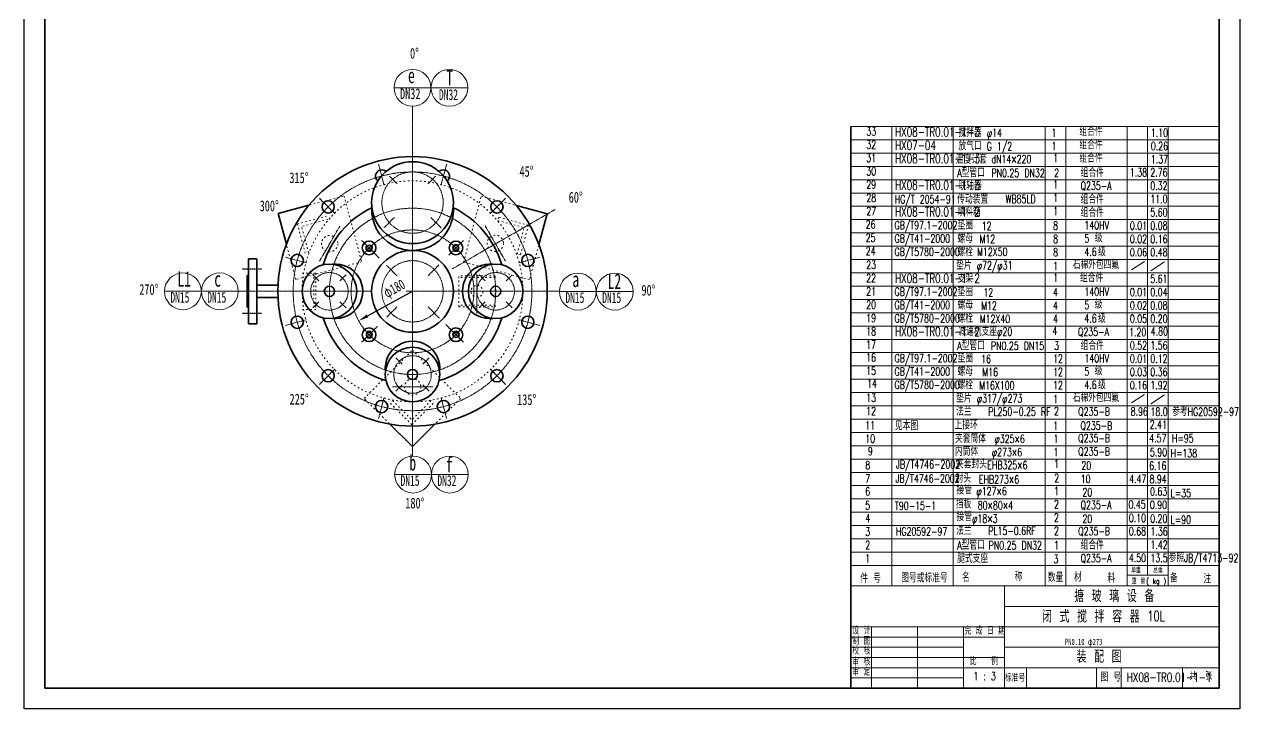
# Model space of a CAD drawing. Header units: inches. Extents: x -659 to 3110, y 14 to 2537.
# Drawn here: x 603 to 2385, y 14 to 1017 of the extents above; entities that cross this region are included whole.
import ezdxf
from ezdxf.enums import TextEntityAlignment as Align

# ---------------------------------------------------------------- set-up
doc = ezdxf.new("R2010")
doc.units = ezdxf.units.IN
doc.header["$LTSCALE"] = 0.2
doc.header["$MEASUREMENT"] = 0
for name, pattern in [('ACAD_ISO03W100', [30, 12, -18]), ('DASHDOT', [18, 15, -1, 1, -1]), ('DASHDOT-M', [36, 30, -3, 0, -3]), ('DASHDOT-S', [14, 10, -2, 0, -2])]:
    doc.linetypes.add(name, pattern=pattern)
for name, color, linetype, lineweight in [('1', 7, 'Continuous', 35), ('2', 1, 'DASHDOT', 13), ('3', 162, 'ACAD_ISO03W100', 13), ('5', 7, 'Continuous', 13), ('细实线', 7, 'Continuous', 25)]:
    doc.layers.add(name, color=color, linetype=linetype, lineweight=lineweight)
doc.layers.add('CDR_DWG3', color=1, linetype='DASHDOT-M')
doc.layers.add('粗实线', color=7, linetype='Continuous')
doc.styles.add('HZFS', font='txt.shx', dxfattribs={"width": 0.7, "bigfont": 'hzfs.shx'})
doc.styles.get("Standard").update_dxf_attribs({"font": '', "width": 0.7})
doc.styles.add('style1', font='', dxfattribs={"width": 0.65})
doc.styles.add('仿宋0.65', font='', dxfattribs={"width": 0.65})
doc.styles.get('Standard').set_extended_font_data('FangSong_GB2312')
doc.styles.get('style1').set_extended_font_data('FangSong_GB2312')
doc.styles.get('仿宋0.65').set_extended_font_data('FangSong_GB2312')
doc.dimstyles.new('GB-35', dxfattribs={"dimscale": 6, "dimtxt": 2.5, "dimasz": 2.5, "dimexe": 1, "dimexo": 0, "dimgap": 1, "dimtad": 1, "dimdsep": 46, "dimtxsty": 'Standard', "dimcen": 0, "dimadec": 0, "dimazin": 0, "dimtfac": 1, "dimtmove": 0, "dimatfit": 3, "dimfxl": 1, "dimtolj": 1, "dimtzin": 0, "dimarcsym": 0})

# ---------------------------------------------------------------- blocks, each defined once
blk = doc.blocks.new('*D166')
at = {"color": 0, "lineweight": -2}
blk.add_line((1172.4, 625.8), (1106.2, 589.7), dxfattribs=at)
at = {"color": 0, "lineweight": 13}
blk.add_solid([(1105, 591.8), (1107.4, 587.5), (1093, 582.5)], dxfattribs=at)
at = {"layer": 'Defpoints', "color": 0, "lineweight": 13}
for p in [(1251, 668.8), (1093, 582.5)]:
    blk.add_point(p, dxfattribs=at)
at = {"color": 0, "lineweight": 13, "insert": (1146, 628.1), "char_height": 15, "attachment_point": 5, "rotation": 28.6565}
blk.add_mtext('\\A1;φ180', dxfattribs=at)

msp = doc.modelspace()

# ---------------------------------------------------------------- linework, layer by layer
for p, q in [((602.75, 13.725), (602.75, 2536.725)), ((2384.75, 2536.725), (2384.75, 13.725)), ((1814.75, 43.725), (2354.75, 43.725, 3)), ((2384.75, 13.725), (602.75, 13.725))]:
    msp.add_line(p, q)
at = {"lineweight": 13}
for p, q in [((1814.75, 867.225), (2354.75, 867.225)), ((1814.75, 867.225), (2354.75, 867.225)), ((1874.75, 193.725), (1874.75, 867.225)), ((1964.75, 193.725), (1964.75, 867.225)), ((2099.75, 193.725), (2099.75, 867.225)), ((2129.75, 193.725), (2129.75, 867.225)), ((2219.75, 193.725), (2219.75, 867.225)), ((2249.75, 209.323), (2249.75, 867.225)), ((2279.75, 193.725), (2279.75, 867.225)), ((1814.75, 847.725), (2354.75, 847.725)), ((1814.75, 847.725), (2354.75, 847.725)), ((1814.75, 828.225), (2354.75, 828.225)), ((1814.75, 808.725), (2354.75, 808.725)), ((1814.75, 808.725), (2354.75, 808.725)), ((1814.75, 789.225), (2354.75, 789.225)), ((1814.75, 769.725), (2354.75, 769.725)), ((1814.75, 750.225), (2354.75, 750.225)), ((1814.75, 730.725), (2354.75, 730.725)), ((2354.75, 730.725), (2354.75, 516.225)), ((1814.75, 711.225), (2354.75, 711.225)), ((1814.75, 691.725), (2354.75, 691.725)), ((1814.75, 672.225), (2354.75, 672.225, 3)), ((2354.75, 672.225), (2354.75, 477.225)), ((1814.75, 652.725), (2354.75, 652.725)), ((1814.75, 633.225), (2354.75, 633.225)), ((1814.75, 633.225), (2354.75, 633.225)), ((2354.75, 633.225), (1844.75, 633.225, 3)), ((1814.75, 613.725), (2354.75, 613.725)), ((2354.75, 613.725), (1814.75, 613.725)), ((2354.75, 613.725), (1844.75, 613.725)), ((1814.75, 594.225), (2354.75, 594.225)), ((2354.75, 594.225), (1814.75, 594.225)), ((2354.75, 594.225), (1814.75, 594.225)), ((1814.75, 574.725), (2354.75, 574.725)), ((1814.75, 574.725), (2354.75, 574.725)), ((1814.75, 555.225), (2354.75, 555.225)), ((1814.75, 555.225), (2354.75, 555.225)), ((2354.753, 535.725, 0.417), (2354.753, 555.225, 0.417)), ((2354.753, 535.725, 0.417), (2354.753, 555.225, 0.417)), ((1814.75, 535.725), (2354.75, 535.725)), ((1814.75, 535.725), (2354.75, 535.725)), ((1814.75, 516.225), (2354.75, 516.225)), ((1814.75, 516.225), (2354.75, 516.225)), ((2354.75, 516.225), (1814.75, 516.225)), ((2354.75, 516.225), (2354.75, 496.725)), ((2354.75, 496.725), (1814.75, 496.725, 3)), ((2354.75, 477.225), (1814.75, 477.225)), ((2354.75, 457.725), (1814.75, 457.725)), ((2354.75, 438.225), (1814.75, 438.225, 3)), ((1814.75, 418.725), (2354.75, 418.725)), ((2354.75, 399.225), (1814.75, 399.225)), ((1814.75, 365.631), (1814.75, 385.131)), ((1814.75, 379.725), (2354.75, 379.725)), ((2354.75, 360.225), (1814.75, 360.225)), ((2354.75, 340.725), (1814.75, 340.725)), ((2354.75, 321.225), (1814.75, 321.225)), ((2354.75, 301.725), (1814.75, 301.725)), ((1814.75, 291.225), (1814.75, 271.725)), ((2354.75, 282.225), (1814.75, 282.225)), ((1814.75, 262.725), (2354.75, 262.725)), ((1814.75, 243.225), (2354.75, 243.225, 3)), ((1814.75, 223.725), (2354.75, 223.725)), ((2219.75, 209.323), (2279.75, 209.323)), ((2354.75, 193.725), (1814.75, 193.725)), ((2039.75, 193.725), (2039.75, 43.725)), ((2039.75, 163.725), (2354.75, 163.725)), ((1814.75, 133.725), (2039.75, 133.725)), ((1844.75, 133.725), (1844.75, 43.725)), ((1912.25, 133.725), (1912.25, 43.725)), ((1979.75, 133.725), (1979.75, 43.725)), ((2039.75, 133.725), (2354.75, 133.725)), ((1814.75, 118.725), (2039.75, 118.725)), ((1814.75, 103.725), (1979.75, 103.725)), ((2039.75, 103.725), (2354.75, 103.725)), ((1814.75, 88.725), (2039.75, 88.725)), ((1814.75, 73.725), (2039.75, 73.725)), ((2039.75, 73.725), (2354.75, 73.725)), ((2072.202, 73.725), (2072.202, 43.725)), ((2174.75, 73.725), (2174.75, 43.725)), ((2210.75, 73.725), (2210.75, 43.725)), ((2300.75, 73.725), (2300.75, 43.725)), ((1814.75, 58.725), (1979.75, 58.725))]:
    msp.add_line(p, q, dxfattribs=at)
for centre, start, end in [((1108.354, 689.259), 135, 43.40821), ((1235.63, 689.259), 45, 313.40821), ((1108.354, 561.983), 225, 133.40821), ((1235.63, 561.983), 315, 223.40821)]:
    msp.add_arc(centre, 5, start, end)
at = {"layer": '1'}
for p, q in [((632.75, 43.725), (632.75, 2461.725)), ((2354.75, 2461.725), (2354.75, 43.725)), ((974.87, 739.677), (1020.037, 751.78)), ((1369.329, 739.306), (1324.281, 751.376)), ((974.87, 739.677), (986.941, 694.63)), ((1369.329, 739.306), (1357.226, 694.138)), ((931.492, 673.121), (931.492, 578.121)), ((943.492, 673.121), (931.492, 673.121)), ((943.492, 578.121), (943.492, 673.121)), ((931.492, 648.621), (929.492, 648.621)), ((929.492, 648.621), (929.492, 602.621)), ((974.697, 634.621), (943.492, 634.621)), ((943.492, 634.621), (943.492, 616.621)), ((974.697, 616.621), (943.492, 616.621)), ((929.492, 602.621), (931.492, 602.621)), ((931.492, 578.121), (943.492, 578.121)), ((1814.75, 43.725), (1814.75, 477.225)), ((2354.75, 457.725), (2354.75, 43.725)), ((1171.777, 397.88), (1138.713, 430.945)), ((1171.777, 397.88), (1204.755, 430.857)), ((2354.75, 418.725), (2354.75, 43.725)), ((2354.75, 43.725), (632.75, 43.725))]:
    msp.add_line(p, q, dxfattribs=at)
for centre, radius in [((1171.992, 625.621), 197.5), ((1171.992, 755.651), 60), ((1048.248, 749.365), 9), ((1295.736, 749.365), 9), ((1108.354, 689.259), 10), ((1235.63, 689.259), 10), ((1002.955, 670.914), 9), ((1108.354, 689.259), 4), ((1171.992, 625.621), 60), ((1235.63, 689.259), 4), ((1341.029, 670.914), 9), ((1050.077, 625.621), 40), ((1293.907, 625.621), 40), ((1050.077, 625.621), 7.5), ((1293.907, 625.621), 7.5), ((1002.955, 580.328), 9), ((1341.029, 580.328), 9), ((1108.354, 561.983), 10), ((1235.63, 561.983), 10), ((1108.354, 561.983), 4), ((1235.63, 561.983), 4), ((1171.992, 503.706), 40), ((1048.248, 501.877), 9), ((1171.992, 503.706), 7.5), ((1295.736, 501.877), 9), ((1126.699, 456.584), 9), ((1217.285, 456.584), 9)]:
    msp.add_circle(centre, radius, dxfattribs=at)
for centre, radius, start, end in [((1126.699, 794.658), 9, 46.386943, 232.142665), ((1217.285, 794.658), 9, 307.857335, 133.366456), ((1171.992, 745.621), 60, 177.483548, 4.794649), ((1171.992, 625.621), 136.5, 116.048803, 163.399164), ((1171.992, 625.621), 136.5, 16.600836, 63.951197), ((1050.077, 625.621), 40, 270, 90), ((1058.876, 625.621), 40, 263.68501, 96.31499), ((1285.108, 625.621), 40, 83.68501, 276.31499), ((1293.907, 625.621), 40, 90, 270), ((1171.992, 625.621), 136.5, 355.759677, 355.768789), ((1171.992, 625.621), 136.5, 196.600836, 253.399164), ((1171.992, 625.621), 136.5, 286.600836, 343.399164), ((1171.992, 512.505), 40, 353.68501, 186.31499), ((1171.992, 503.706), 40, 0, 180)]:
    msp.add_arc(centre, radius, start, end, dxfattribs=at)
at = {"layer": '2'}
for p, q in [((1171.992, 897.063), (1171.992, 383.927)), ((1122.035, 812.063), (1130.344, 781.054)), ((1221.949, 812.063), (1213.64, 781.054)), ((1138.111, 794.506), (1149.478, 783.139)), ((1205.873, 794.506), (1194.506, 783.139)), ((1035.507, 762.106), (1058.207, 739.406)), ((1308.477, 762.106), (1285.777, 739.406)), ((1145.324, 733.957), (1130.241, 718.875)), ((1198.66, 733.957), (1213.743, 718.875)), ((1229.986, 658.398), (1381.038, 745.608)), ((1065.247, 721.099), (1035.673, 669.875)), ((1308.051, 670.326), (1278.477, 721.55)), ((1097.345, 700.268), (1123.192, 674.421)), ((1246.639, 700.268), (1225.223, 678.852)), ((985.55, 675.578), (1016.559, 667.269)), ((1133.933, 663.68), (1149.039, 648.574)), ((1210.75, 664.379), (1194.945, 648.574)), ((1358.434, 675.578), (1327.425, 667.269)), ((1034.806, 640.892), (1025.736, 649.962)), ((1065.348, 640.892), (1074.418, 649.962)), ((1266.407, 593.328), (1266.407, 650.748)), ((1278.636, 640.892), (1269.566, 649.962)), ((1309.178, 640.892), (1318.248, 649.962)), ((916.339, 625.621), (1112.334, 625.621)), ((1162.856, 625.621), (1387.161, 625.621)), ((1296.407, 625.621), (1236.407, 625.621)), ((1034.806, 610.35), (1025.736, 601.28)), ((1065.348, 610.35), (1074.418, 601.28)), ((1278.636, 610.35), (1269.566, 601.28)), ((1309.178, 610.35), (1318.248, 601.28)), ((1134.172, 587.801), (1149.039, 602.668)), ((1211.427, 586.186), (1194.945, 602.668)), ((985.55, 575.664), (1016.559, 583.973)), ((1097.345, 550.974), (1120.433, 574.062)), ((1246.639, 550.974), (1220.792, 576.821)), ((1358.434, 575.664), (1327.425, 583.973)), ((1156.721, 518.977), (1147.651, 528.047)), ((1187.263, 518.977), (1196.333, 528.047)), ((1035.507, 489.136), (1058.207, 511.836)), ((1308.477, 489.136), (1285.777, 511.836)), ((1142.678, 485.438), (1201.827, 485.438)), ((1156.721, 488.435), (1147.651, 479.365)), ((1187.263, 488.435), (1196.333, 479.365)), ((1122.035, 439.179), (1130.344, 470.188)), ((1221.949, 439.179), (1213.64, 470.188))]:
    msp.add_line(p, q, dxfattribs=at)
for centre, radius in [((1171.992, 625.621), 175), ((1171.992, 755.651), 45), ((1171.992, 625.621), 121.915), ((1171.992, 625.621), 89.998), ((1171.992, 625.621), 45), ((1050.077, 625.621), 27.5), ((1293.907, 625.621), 27.5), ((1171.992, 503.706), 27.5)]:
    msp.add_circle(centre, radius, dxfattribs=at)
at = {"layer": '3'}
for p, q in [((974.87, 739.677), (1071.463, 765.559)), ((1071.463, 765.559), (1097.345, 668.967)), ((1246.854, 668.595), (1272.736, 765.187)), ((1272.736, 765.187), (1369.329, 739.306)), ((1000.752, 643.085), (974.87, 739.677)), ((1003.166, 724.282), (1046.633, 735.929)), ((1047.927, 731.099), (1009.29, 720.747)), ((1298.381, 734.145), (1297.087, 729.315)), ((1341.848, 722.498), (1298.381, 734.145)), ((1369.329, 739.306), (1343.447, 642.713)), ((1003.166, 724.282), (1014.813, 680.815)), ((1019.642, 682.109), (1009.29, 720.747)), ((1297.087, 729.315), (1335.724, 718.963)), ((1325.372, 680.326), (1335.724, 718.963)), ((1341.848, 722.498), (1330.201, 679.032)), ((1330.201, 679.032), (1325.372, 680.326)), ((1097.345, 668.967), (1000.752, 643.085)), ((1343.447, 642.713), (1246.854, 668.595)), ((1010.077, 652.288), (1030.077, 652.288)), ((1027.41, 652.288), (1027.41, 598.954)), ((1030.077, 652.288), (1030.077, 598.954)), ((1239.74, 602.863), (1239.74, 648.379)), ((1293.074, 648.379), (1239.74, 648.379)), ((1293.074, 645.713), (1239.74, 645.713)), ((1293.074, 602.863), (1293.074, 648.379)), ((1010.077, 598.954), (1030.077, 598.954)), ((1293.074, 605.53), (1239.74, 605.53)), ((1239.74, 602.863), (1293.074, 602.863, 25.133)), ((1101.067, 468.591), (1171.777, 539.302)), ((1171.777, 539.302), (1242.488, 468.591)), ((1171.777, 397.88), (1101.067, 468.591)), ((1142.678, 465.438), (1170.962, 437.154)), ((1199.246, 465.438), (1170.962, 437.154)), ((1242.488, 468.591), (1171.777, 397.88)), ((1170.962, 430.083), (1139.142, 461.903)), ((1170.962, 430.083), (1202.782, 461.903))]:
    msp.add_line(p, q, dxfattribs=at)
for centre, radius in [((1171.992, 625.621), 161.915), ((1050.46, 695.487), 12), ((1293.264, 695.938), 12), ((1266.407, 625.621), 8.667), ((1172.252, 485.438), 12)]:
    msp.add_circle(centre, radius, dxfattribs=at)
at = {"layer": '5'}
for p, q in [((1144.992, 924.063), (1198.992, 924.063, 4.5)), ((1198.992, 924.063), (1252.992, 924.063)), ((808.339, 625.621), (862.339, 625.621, 4.5)), ((862.339, 625.621), (916.339, 625.621, 4.5)), ((1387.423, 625.175), (1441.423, 625.175, 4.5)), ((1441.423, 625.175), (1495.423, 625.175, 4.5)), ((1145.77, 356.938), (1199.77, 356.938, 4.5)), ((1199.77, 356.938), (1253.77, 356.938, 4.5))]:
    msp.add_line(p, q, dxfattribs=at)
for centre in [(1171.992, 924.063), (1225.992, 924.063), (835.339, 625.621), (889.339, 625.621), (1414.423, 625.175), (1468.423, 625.175), (1172.77, 356.938), (1226.77, 356.938)]:
    msp.add_circle(centre, 27, dxfattribs=at)
at = {"layer": 'CDR_DWG3', "linetype": 'DASHDOT-S'}
for p, q in [((950.492, 658.121), (922.492, 658.121)), ((950.492, 593.121), (922.492, 593.121))]:
    msp.add_line(p, q, dxfattribs=at)
at = {"layer": '粗实线', "lineweight": 35}
msp.add_line((1814.75, 385.131), (1814.75, 867.225), dxfattribs=at)
at = {"layer": '细实线', "lineweight": 13}
for p, q in [((2226.181, 656.905), (2245.092, 669.197)), ((2254.498, 655.811), (2274.301, 668.683)), ((2226.181, 461.905), (2245.092, 474.197)), ((2254.498, 460.811), (2274.301, 473.683))]:
    msp.add_line(p, q, dxfattribs=at)

# ---------------------------------------------------------------- texts
at = {"lineweight": 13}
for s, height, style, width, p in [('33', 12, 'HZFS', 0.7, (1837.324, 850.573)), ('HX08-TR0.01-1-3', 13.5, 'HZFS', 0.7, (1879.444, 848.416)), ('搅拌器 φ14', 12, 'HZFS', 0.7, (1972.493, 848.474)), ('1', 12, 'HZFS', 0.7, (2108.904, 848.469)), ('组合件', 12, 'HZFS', 0.7, (2149.742, 849.916)), ('1.10', 12, 'HZFS', 0.7, (2254.498, 848.601, 3.284)), ('32', 12, 'HZFS', 0.7, (1837.324, 831.073)), ('HX07-04', 13.5, 'HZFS', 0.7, (1879.444, 828.916)), ('放气口', 12, 'HZFS', 0.7, (1972.493, 828.974)), ('G 1/2', 12, 'HZFS', 0.7, (2013.816, 828.635, 1.953)), ('1', 12, 'HZFS', 0.7, (2108.904, 828.969)), ('组合件', 12, 'HZFS', 0.7, (2149.742, 830.416)), ('0.26', 12, 'HZFS', 0.7, (2254.498, 829.101, 3.284)), ('31', 12, 'HZFS', 0.7, (1837.324, 811.573)), ('HX08-TR0.01-1-3', 13.5, 'HZFS', 0.7, (1879.444, 809.416)), ('温度计套', 12, 'HZFS', 0.7, (1968.586, 809.157, 0.441)), ('dN14×220', 12, 'HZFS', 0.7, (2020.667, 809.853)), ('1', 12, 'HZFS', 0.7, (2111.433, 811.537, 0.441)), ('组合件', 12, 'HZFS', 0.7, (2149.744, 810.916, 0.441)), ('1.37', 12, 'HZFS', 0.7, (2254.498, 809.601, 3.284)), ('30', 12, 'HZFS', 0.7, (1837.324, 792.073)), ('A型管口', 12, 'HZFS', 0.7, (1970.552, 789.591, 0.333)), (' PN0.25 DN32', 12, 'HZFS', 0.7, (2013.382, 789.591, 0.333)), ('2', 12, 'HZFS', 0.7, (2112.676, 789.75)), ('组合件', 12, 'HZFS', 0.7, (2151.543, 789.591)), ('1.38', 12, 'HZFS', 0.7, (2223.743, 790.34, 0.441)), ('2.76', 12, 'HZFS', 0.7, (2253.743, 790.34, 0.441)), ('29', 12, 'HZFS', 0.7, (1837.324, 772.573)), ('HX08-TR0.01-1-3', 13.5, 'HZFS', 0.7, (1879.444, 770.416)), ('联轴器', 12, 'HZFS', 0.7, (1972.493, 770.474)), ('1', 12, 'HZFS', 0.7, (2111.433, 772.537, 0.441)), ('Q235-A', 12, 'HZFS', 0.7, (2151.543, 770.799)), ('0.32', 12, 'HZFS', 0.7, (2253.743, 770.84, 0.441)), ('28', 12, 'HZFS', 0.7, (1837.324, 753.073)), ('HG/T 2054-91', 12, 'HZFS', 0.7, (1879.08, 750.955)), ('传动装置', 12, 'HZFS', 0.7, (1970.556, 750.591, 0.441)), ('WB85LD', 12, 'HZFS', 0.7, (2041.415, 751.368, 0.441)), ('1', 12, 'HZFS', 0.7, (2111.433, 753.037, 0.441)), ('组合件', 12, 'HZFS', 0.7, (2151.543, 750.591)), ('11.0', 12, 'HZFS', 0.7, (2253.743, 751.34, 0.441)), ('27', 12, 'HZFS', 0.7, (1837.324, 733.573)), ('HX08-TR0.01-1-2', 13.5, 'HZFS', 0.7, (1879.444, 731.416)), ('填料箱', 12, 'HZFS', 0.7, (1971.053, 732.179, 0.441)), ('1', 12, 'HZFS', 0.7, (2111.433, 733.537, 0.441)), ('GB/T97.1-2002', 12, 'HZFS', 0.7, (1878.743, 712.94, 0.441)), ('组合件', 12, 'HZFS', 0.7, (2151.543, 731.091)), ('5.60', 12, 'HZFS', 0.7, (2253.743, 731.84, 0.441)), ('26', 12, 'HZFS', 0.7, (1836.436, 714.089)), ('垫圈', 12, 'HZFS', 0.7, (1971.053, 712.679, 0.441)), ('12', 12, 'HZFS', 0.7, (2006.478, 711.884, 0.441)), ('8', 12, 'HZFS', 0.7, (2111.163, 712.34, 0.441)), ('140HV', 12, 'HZFS', 0.7, (2157.048, 712.891, 0.441)), ('0.01', 12, 'HZFS', 0.7, (2223.743, 712.34, 0.441)), ('0.08', 12, 'HZFS', 0.7, (2253.743, 712.34, 0.441)), ('25', 12, 'HZFS', 0.7, (1836.436, 694.589)), ('GB/T41-2000', 12, 'HZFS', 0.7, (1878.743, 693.44, 0.441)), ('螺母', 12, 'HZFS', 0.7, (1971.053, 693.179, 0.441)), ('M12', 12, 'HZFS', 0.7, (2003.191, 692.624, 0.441)), ('8', 12, 'HZFS', 0.7, (2111.163, 692.84, 0.441)), ('5', 12, 'HZFS', 0.7, (2157.048, 693.391, 0.441)), (' 级', 12, 'HZFS', 0.7, (2164.77, 694.169, 0.441)), ('0.02', 12, 'HZFS', 0.7, (2223.743, 692.84, 0.441)), ('0.16', 12, 'HZFS', 0.7, (2253.743, 692.84, 0.441)), ('24', 12, 'HZFS', 0.7, (1836.436, 675.089)), ('GB/T5780-2000', 12, 'HZFS', 0.7, (1878.743, 673.94, 0.441)), ('螺栓', 12, 'HZFS', 0.7, (1971.053, 673.679, 0.441)), ('M12X50', 12, 'HZFS', 0.7, (1999.694, 673.908)), ('8', 12, 'HZFS', 0.7, (2111.163, 673.34, 0.441)), ('4.6', 12, 'HZFS', 0.7, (2157.048, 673.891, 0.441)), (' 级', 12, 'HZFS', 0.7, (2169.601, 673.452, 0.441)), ('0.06', 12, 'HZFS', 0.7, (2223.743, 673.34, 0.441)), ('0.48', 12, 'HZFS', 0.7, (2253.743, 673.34, 0.441)), ('23', 12, 'HZFS', 0.7, (1837.096, 654.929)), ('垫片 φ72/φ31', 12, 'HZFS', 0.7, (1968.989, 654.037)), ('1', 12, 'HZFS', 0.7, (2111.166, 653.054, 1.417)), ('石棉外包四氟', 12, 'HZFS', 0.7, (2139.962, 654.863)), ('22', 12, 'HZFS', 0.7, (1837.096, 635.429)), ('HX08-TR0.01-1-2', 13.5, 'HZFS', 0.7, (1879.444, 633.916)), ('支架', 12, 'HZFS', 0.7, (1971.053, 634.679, 0.441)), ('1', 12, 'HZFS', 0.7, (2111.442, 636.037, 1.941)), ('组合件', 12, 'HZFS', 0.7, (2150.636, 635.613)), ('5.61', 12, 'HZFS', 0.7, (2253.743, 634.34, 0.441)), ('21', 12, 'HZFS', 0.7, (1837.096, 615.929)), ('GB/T97.1-2002', 12, 'HZFS', 0.7, (1878.743, 615.44, 0.441)), ('垫圈', 12, 'HZFS', 0.7, (1971.053, 615.179, 0.441)), ('12', 12, 'HZFS', 0.7, (2008.974, 614.384, 0.441)), ('4', 12, 'HZFS', 0.7, (2111.163, 614.84, 0.441)), ('140HV', 12, 'HZFS', 0.7, (2157.048, 615.391, 0.441)), ('0.01', 12, 'HZFS', 0.7, (2223.743, 614.84, 0.441)), ('0.04', 12, 'HZFS', 0.7, (2253.743, 614.84, 0.441)), ('20', 12, 'HZFS', 0.7, (1837.096, 596.429)), ('GB/T41-2000', 12, 'HZFS', 0.7, (1878.743, 595.94, 0.441)), ('螺母', 12, 'HZFS', 0.7, (1971.053, 595.679, 0.441)), ('M12', 12, 'HZFS', 0.7, (2005.687, 595.124, 0.441)), ('4', 12, 'HZFS', 0.7, (2111.163, 595.34, 0.441)), ('5', 12, 'HZFS', 0.7, (2157.048, 595.891, 0.441)), (' 级', 12, 'HZFS', 0.7, (2164.77, 596.669, 0.441)), ('0.02', 12, 'HZFS', 0.7, (2223.743, 595.34, 0.441)), ('0.08', 12, 'HZFS', 0.7, (2253.743, 595.34, 0.441)), ('19', 12, 'HZFS', 0.7, (1837.096, 576.929)), ('GB/T5780-2000', 12, 'HZFS', 0.7, (1878.743, 576.44, 0.441)), ('螺栓', 12, 'HZFS', 0.7, (1971.053, 576.179, 0.441)), ('M12X40', 12, 'HZFS', 0.7, (2003.586, 575.624, 0.441)), ('4', 12, 'HZFS', 0.7, (2111.163, 575.84, 0.441)), ('4.6', 12, 'HZFS', 0.7, (2157.048, 576.391, 0.441)), (' 级', 12, 'HZFS', 0.7, (2169.601, 575.952, 0.441)), ('0.05', 12, 'HZFS', 0.7, (2223.743, 575.84, 0.441)), ('0.20', 12, 'HZFS', 0.7, (2253.743, 575.84, 0.441)), ('18', 12, 'HZFS', 0.7, (1837.096, 557.429)), ('HX08-TR0.01-1-2', 13.5, 'HZFS', 0.7, (1879.444, 555.916)), ('减速机支座φ20', 12, 'HZFS', 0.7, (1972.29, 557.008)), ('4', 12, 'HZFS', 0.7, (2109.981, 558.172)), ('Q235-A', 12, 'HZFS', 0.7, (2147.682, 556.68, 3.382)), ('1.20', 12, 'HZFS', 0.7, (2222.627, 556.352, 3.382)), ('4.80', 12, 'HZFS', 0.7, (2254.402, 557.368)), ('17', 12, 'HZFS', 0.7, (1837.096, 537.929)), ('A型管口', 12, 'HZFS', 0.7, (1970.552, 536.091, 0.333)), ('组合件', 12, 'HZFS', 0.7, (2151.543, 536.091)), ('0.52', 12, 'HZFS', 0.7, (2223.743, 536.84, 0.441)), ('1.56', 12, 'HZFS', 0.7, (2253.743, 536.84, 0.441)), ('16', 12, 'HZFS', 0.7, (1837.096, 519.029)), ('GB/T97.1-2002', 12, 'HZFS', 0.7, (1878.743, 517.94, 0.441)), (' PN0.25 DN15', 12, 'HZFS', 0.7, (2012.55, 536.091, 0.333)), ('3', 12, 'HZFS', 0.7, (2112.676, 536.25)), ('垫圈', 12, 'HZFS', 0.7, (1971.053, 517.679, 0.441)), ('16', 12, 'HZFS', 0.7, (2005.646, 516.884, 0.441)), ('12', 12, 'HZFS', 0.7, (2111.163, 517.34, 0.441)), ('140HV', 12, 'HZFS', 0.7, (2157.048, 517.891, 0.441)), ('0.01', 12, 'HZFS', 0.7, (2223.743, 517.34, 0.441)), ('0.12', 12, 'HZFS', 0.7, (2253.743, 517.34, 0.441)), ('15', 12, 'HZFS', 0.7, (1837.096, 499.529)), ('GB/T41-2000', 12, 'HZFS', 0.7, (1878.743, 498.44, 0.441)), ('螺母', 12, 'HZFS', 0.7, (1971.053, 498.179, 0.441)), ('M16', 12, 'HZFS', 0.7, (2007.35, 497.624, 0.441)), ('12', 12, 'HZFS', 0.7, (2111.163, 497.84, 0.441)), ('5', 12, 'HZFS', 0.7, (2157.048, 498.391, 0.441)), (' 级', 12, 'HZFS', 0.7, (2164.77, 499.169, 0.441)), ('0.03', 12, 'HZFS', 0.7, (2223.743, 497.84, 0.441)), ('0.36', 12, 'HZFS', 0.7, (2253.743, 497.84, 0.441)), ('14', 12, 'HZFS', 0.7, (1838.624, 480.697)), ('GB/T5780-2000', 12, 'HZFS', 0.7, (1878.743, 478.94, 0.441)), ('螺栓', 12, 'HZFS', 0.7, (1971.053, 478.679, 0.441)), ('M16X100', 12, 'HZFS', 0.7, (2002.754, 478.124, 0.441)), ('12', 12, 'HZFS', 0.7, (2111.163, 478.34, 0.441)), ('4.6', 12, 'HZFS', 0.7, (2157.048, 478.891, 0.441)), (' 级', 12, 'HZFS', 0.7, (2169.601, 478.452, 0.441)), ('0.16', 12, 'HZFS', 0.7, (2223.743, 478.34, 0.441)), ('1.92', 12, 'HZFS', 0.7, (2253.743, 478.34, 0.441)), ('13', 12, 'HZFS', 0.7, (1837.096, 459.929)), ('垫片 φ317/φ273', 12, 'HZFS', 0.7, (1968.989, 459.037)), ('1', 12, 'HZFS', 0.7, (2111.166, 458.054, 1.417)), ('石棉外包四氟', 12, 'HZFS', 0.7, (2139.962, 459.863)), ('12', 12, 'HZFS', 0.7, (1837.096, 440.429)), ('法兰   PL250-0.25 RF', 12, 'HZFS', 0.7, (1968.989, 439.537)), ('2', 12, 'HZFS', 0.7, (2112.479, 440.266)), ('Q235-B', 12, 'HZFS', 0.7, (2148.05, 439.787, 1.75)), ('8.96', 12, 'HZFS', 0.7, (2224.878, 439.728)), ('18.0', 12, 'HZFS', 0.7, (2253.934, 439.531)), ('参考HG20592-97', 12, 'HZFS', 0.7, (2285.757, 439.5, -0.154)), ('11', 12, 'HZFS', 0.7, (1835.775, 419.608)), ('见本图', 12, 'HZFS', 0.7, (1879.286, 418.586)), ('上接环', 12, 'HZFS', 0.7, (1966.622, 419.765)), ('1', 12, 'HZFS', 0.7, (2111.166, 419.054, 1.417)), ('Q235-B', 12, 'HZFS', 0.7, (2151.387, 418.984, 1.75)), ('2.41', 12, 'HZFS', 0.7, (2252.893, 420.581)), ('10', 12, 'HZFS', 0.7, (1835.775, 400.108)), ('夹套筒体', 12, 'HZFS', 0.7, (1967.4, 399.876)), ('φ325×6', 12, 'HZFS', 0.7, (2025.096, 399.743)), ('1', 12, 'HZFS', 0.7, (2111.874, 399.843)), ('Q235-B', 12, 'HZFS', 0.7, (2148.05, 400.787, 1.75)), ('4.57', 12, 'HZFS', 0.7, (2252.098, 400.815)), ('H=95', 12, 'HZFS', 0.7, (2285.501, 400.487)), ('9', 12, 'HZFS', 0.7, (1839.746, 381.757)), ('内筒体', 12, 'HZFS', 0.7, (1967.273, 380.944)), ('φ273×6', 12, 'HZFS', 0.7, (2021.173, 380.243)), ('1', 12, 'HZFS', 0.7, (2111.874, 380.343)), ('Q235-B', 12, 'HZFS', 0.7, (2148.05, 381.287, 1.75)), ('5.90', 12, 'HZFS', 0.7, (2253.165, 380.055)), ('H=138', 12, 'HZFS', 0.7, (2283.493, 378.672)), ('8', 12, 'HZFS', 0.7, (1835.775, 361.112, -0.154)), ('JB/T4746-2002', 12, 'HZFS', 0.7, (1880.832, 362.393)), ('夹套封头', 12, 'HZFS', 0.7, (1968.884, 362.505)), ('EHB325×6', 12, 'HZFS', 0.7, (2014.677, 361.297)), ('1', 12, 'HZFS', 0.7, (2112.534, 363.02)), ('20', 12, 'HZFS', 0.7, (2152.607, 360.626)), ('6.16', 12, 'HZFS', 0.7, (2252.031, 360.332)), ('7', 12, 'HZFS', 0.7, (1835.775, 341.612, -0.154)), ('JB/T4746-2002', 12, 'HZFS', 0.7, (1880.167, 341.565)), ('封头', 12, 'HZFS', 0.7, (1968.093, 341.567)), ('2', 12, 'HZFS', 0.7, (2112.915, 342.331)), ('10', 12, 'HZFS', 0.7, (2151.736, 341.05)), ('4.47', 12, 'HZFS', 0.7, (2222.679, 341.223)), ('接管', 12, 'HZFS', 0.7, (1969.491, 324.373)), ('φ127×6', 12, 'HZFS', 0.7, (1998.632, 323.009)), ('EHB273×6 ', 12, 'HZFS', 0.7, (2002.439, 340.315)), ('1', 12, 'HZFS', 0.7, (2112.479, 323.266)), ('8.94', 12, 'HZFS', 0.7, (2252.556, 340.777)), ('6', 12, 'HZFS', 0.7, (1835.775, 322.712, -0.154)), ('20', 12, 'HZFS', 0.7, (2154.145, 321.429, 1.75)), ('0.63', 12, 'HZFS', 0.7, (2253.309, 322.593)), ('L=35', 12, 'HZFS', 0.7, (2283.493, 320.172)), ('5', 12, 'HZFS', 0.7, (1835.775, 302.228, -0.154)), ('T90-15-1', 12, 'HZFS', 0.7, (1879.286, 301.586)), ('挡板', 12, 'HZFS', 0.7, (1968.614, 303.843)), ('80×80×4', 12, 'HZFS', 0.7, (2000.696, 302.266)), ('2', 12, 'HZFS', 0.7, (2112.479, 303.766)), ('Q235-A', 12, 'HZFS', 0.7, (2151.543, 302.799)), ('0.45', 12, 'HZFS', 0.7, (2221.712, 303.483)), ('0.90', 12, 'HZFS', 0.7, (2253.057, 303.033)), ('4', 12, 'HZFS', 0.7, (1835.775, 283.523, -0.154)), ('接管', 12, 'HZFS', 0.7, (1969.491, 285.373)), ('φ18×3', 12, 'HZFS', 0.7, (1992.303, 282.845)), ('2', 12, 'HZFS', 0.7, (2112.479, 284.266)), ('20', 12, 'HZFS', 0.7, (2154.145, 282.429, 1.75)), ('0.10', 12, 'HZFS', 0.7, (2222.218, 283.765)), ('0.20', 12, 'HZFS', 0.7, (2253.534, 282.833)), ('L=90', 12, 'HZFS', 0.7, (2283.493, 281.172)), ('3', 12, 'HZFS', 0.7, (1835.775, 263.612, -0.154)), ('HG20592-97', 12, 'HZFS', 0.7, (1880.757, 264, -0.154)), ('法兰   PL15-0.6RF', 12, 'HZFS', 0.7, (1968.989, 264.868)), ('2', 12, 'HZFS', 0.7, (2112.479, 264.766)), ('Q235-B', 12, 'HZFS', 0.7, (2148.05, 264.287, 1.75)), ('0.68', 12, 'HZFS', 0.7, (2222.2, 264.228)), ('1.36', 12, 'HZFS', 0.7, (2253.934, 264.031)), ('2', 12, 'HZFS', 0.7, (1835.775, 244.112, -0.154)), ('A型管口', 12, 'HZFS', 0.7, (1970.552, 243.591, 0.333)), (' PN0.25 DN32', 12, 'HZFS', 0.7, (2009.222, 243.591, 0.333)), ('1', 12, 'HZFS', 0.7, (2112.676, 243.75)), ('组合件', 12, 'HZFS', 0.7, (2151.543, 243.591)), ('1.42', 12, 'HZFS', 0.7, (2253.934, 244.531)), ('1', 12, 'HZFS', 0.7, (1835.775, 224.612, -0.154)), ('腿式支座', 12, 'HZFS', 0.7, (1970.554, 224.091)), ('3', 12, 'HZFS', 0.7, (2111.811, 223.541, 0.333)), ('Q235-A', 12, 'HZFS', 0.7, (2151.543, 224.799)), ('4.50', 12, 'HZFS', 0.7, (2222.2, 225.228)), ('13.5', 12, 'HZFS', 0.7, (2253.934, 225.031)), ('参照JB/T4713-92', 12, 'HZFS', 0.7, (2280.615, 225.171)), ('称', 12, 'HZFS', 0.7, (2054.697, 197.395)), ('单重', 7.5, 'HZFS', 0.7, (2225.686, 210.34)), ('总重', 7.5, 'HZFS', 0.7, (2257.888, 210.282)), ('件 号', 12, 'HZFS', 0.7, (1828.494, 194.797)), ('图号或标准号', 12, 'HZFS', 0.7, (1888.525, 195.38)), ('名', 12, 'HZFS', 0.7, (1977.466, 196.111)), ('数量', 12, 'HZFS', 0.7, (2103.369, 196.243)), ('材', 12, 'HZFS', 0.7, (2141.92, 196.628)), ('料', 12, 'HZFS', 0.7, (2190.857, 195.252)), ('重 量', 7.5, 'HZFS', 0.7, (2226.499, 194.728)), ('( kg )', 7.5, 'HZFS', 0.7, (2247.801, 194.725)), ('备', 12, 'HZFS', 0.7, (2282.666, 195.4)), ('注', 12, 'HZFS', 0.7, (2331.603, 194.023)), ('搪 玻 璃 设 备', 18, 'HZFS', 0.7, (2142.107, 164.576)), ('闭 式 搅 拌 容 器', 18, 'HZFS', 0.7, (2094.916, 134.545)), ('10L', 15, 'HZFS', 0.7, (2249.296, 137.673)), ('设 计', 10.5, 'HZFS', 0.7, (1816.795, 119.606)), ('完 成 日 期', 10.5, 'HZFS', 0.7, (1981.274, 119.341)), ('制 图', 10.5, 'HZFS', 0.7, (1816.795, 104.394)), ('PN0.10 φ273', 9, '仿宋0.65', 0.65, (2128.583, 104.557)), ('校 核', 10.5, 'HZFS', 0.7, (1816.793, 90.195)), ('比   例', 10.5, 'HZFS', 0.7, (1989.089, 74.625)), ('装 配 图 ', 18, 'HZFS', 0.7, (2145.589, 75.748)), ('审 核', 10.5, 'HZFS', 0.7, (1816.795, 73.967)), ('审 定', 10.5, 'HZFS', 0.7, (1816.795, 59.262)), ('1 : 3', 12, 'HZFS', 0.7, (1994.315, 51.915)), ('标准号', 10.5, 'HZFS', 0.7, (2040.43, 50.198)), ('图 号', 12, 'HZFS', 0.7, (2180.65, 50.062)), ('HX08-TR0.01-1-1', 13.5, 'HZFS', 0.7, (2219.162, 48.911)), ('共  张', 10.5, 'HZFS', 0.7, (2311.432, 52.8))]:
    msp.add_text(s, height=height, dxfattribs=dict(at, style=style, width=width)).set_placement(p, align=Align.BOTTOM_LEFT)
at = {"layer": '5', "width": 0.7}
for s, p in [('0°', (1168.256, 961.982)), ('DN32', (1153.634, 902.668)), ('45°', (1328.762, 788.813)), ('315°', (991.39, 779.588)), ('60°', (1400.989, 751.006)), ('300°', (947.824, 738.344)), ('270°', (771.268, 615.758)), ('90°', (1507.61, 614.671)), ('225°', (991.688, 454.961)), ('135°', (1325.322, 454.277)), ('180°', (1161.365, 302.587))]:
    msp.add_text(s, height=15.75, dxfattribs=at).set_placement(p, align=Align.BOTTOM_LEFT)
at = {"layer": '5', "style": 'style1', "width": 0.65}
for s, height, p in [('e', 22.5, (1165.337, 924.073)), ('T', 22.5, (1221.413, 920.698)), ('DN32', 15.75, (1210.748, 901.417)), ('L1', 22.5, (827.296, 625.626)), ('c', 22.5, (881.296, 625.626)), ('a', 22.5, (1406.38, 625.181)), ('L2', 22.5, (1457.92, 622.288)), ('DN15', 15.75, (816.98, 604.227)), ('DN15', 15.75, (870.98, 604.227)), ('DN15', 15.75, (1396.065, 603.781)), ('DN15', 15.75, (1450.065, 603.781)), ('b', 22.5, (1167.331, 356.301)), ('f', 22.5, (1220.872, 353.566)), ('DN15', 15.75, (1154.412, 335.544)), ('DN32', 15.75, (1208.412, 335.544))]:
    msp.add_text(s, height=height, dxfattribs=at).set_placement(p, align=Align.BOTTOM_LEFT)

# ---------------------------------------------------------------- dimensions: what is measured, and where the dimension line sits
at = {"lineweight": 13}
dim = msp.add_diameter_dim_2p(p1=(1250.966, 668.78), p2=(1093.018, 582.462), text='φ180', dimstyle='GB-35', dxfattribs=at)
dim.commit()
dim.dimension.update_dxf_attribs({"geometry": '*D166', "text_midpoint": (1153.008, 615.246), "dimtype": 163})

doc.saveas('drawing.dxf')
